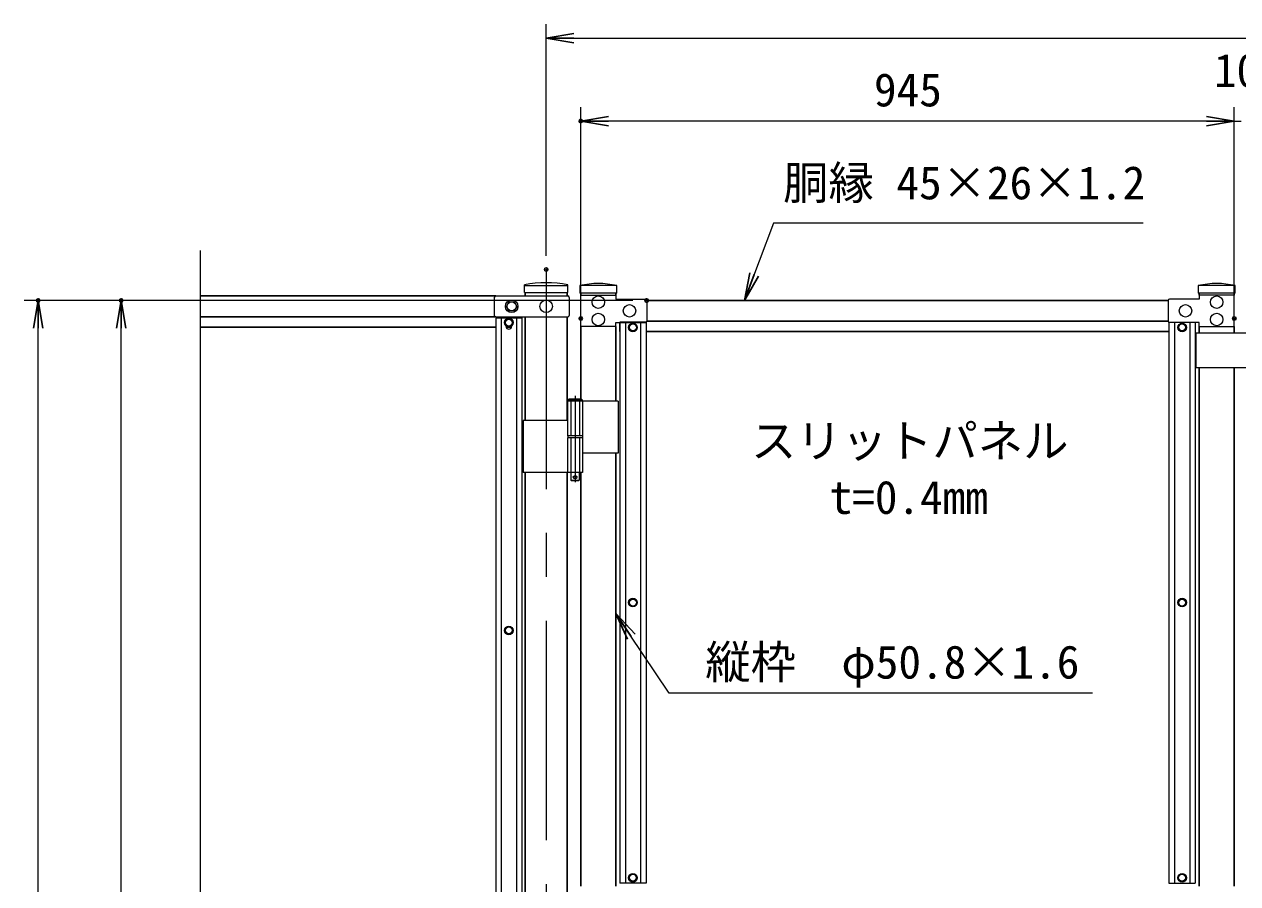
# Model space of a CAD drawing. Units: millimetres, scale not verified. Extents: x -4200 to 4200, y -2970 to 2970.
# Drawn here: x -19 to 1736, y 483 to 1726 of the extents above; entities that cross this region are included whole.
import ezdxf
from ezdxf.enums import TextEntityAlignment as Align

# ---------------------------------------------------------------- set-up
doc = ezdxf.new("R2010")
doc.units = ezdxf.units.MM
doc.header["$LTSCALE"] = 10
doc.header["$PDMODE"] = 32
doc.header["$PDSIZE"] = 5
doc.linetypes.add('DASHED', pattern=[7.5, 6, -1.5])
doc.linetypes.add('USER1', pattern=[50.8, 31.75, -6.35, 6.35, -6.35])
for name, color, linetype, lineweight in [('0-0_D-STR1', 1, 'Continuous', 25), ('0-1_D-STR3', 3, 'Continuous', 13), ('0-2_D-BMK', 2, 'USER1', 13), ('0-3_D-STR-DIM', 7, 'Continuous', 13), ('0-9_D-STR-TXT', 7, 'Continuous', 13)]:
    doc.layers.add(name, color=color, linetype=linetype, lineweight=lineweight)
doc.layers.add('0-4_0', color=7, linetype='Continuous')
doc.layers.add('0-5_Defpoints', color=8, linetype='Continuous')
doc.styles.add('ＭＳ ゴシック', font='')
doc.styles.get('ＭＳ ゴシック').set_extended_font_data('MS Gothic')

# ---------------------------------------------------------------- blocks, each defined once
blk = doc.blocks.new('_Open')
at = {"layer": '0-4_0'}
blk.add_line((-10, 1.667), (0, 0), dxfattribs=at)
blk.add_lwpolyline([(-10, -1.667), (0, 0), (-10, 0)], dxfattribs=at)

msp = doc.modelspace()

# ---------------------------------------------------------------- linework, layer by layer
at = {"layer": '0-0_D-STR1'}
for p, q in [((705.83, 1338.07), (705.83, 1332.86)), ((766.33, 1338.07), (766.33, 1332.86)), ((786.08, 1336.87), (786.08, 1333.87)), ((836.88, 1336.87), (836.88, 1333.87)), ((1680.28, 1336.87), (1680.28, 1333.87)), ((1731.08, 1336.87), (1731.08, 1333.87)), ((663.43, 1332.86), (236.08, 1332.86)), ((881.36, 1326.37), (1635.8, 1326.37)), ((663.43, 1302.86), (236.08, 1302.86)), ((701.08, 1302.86), (701.08, 1300.61)), ((705.83, 1302.86), (705.83, 1153.36)), ((766.33, 1302.86), (766.33, 1153.36)), ((663.08, 1287.86), (236.08, 1287.86)), ((685.95, 1287.86), (678.21, 1287.86)), ((786.08, 1288.87), (786.08, 1183.66)), ((836.88, 1288.87), (836.88, 1180.66)), ((842.58, 1294.37), (842.58, 1281.37)), ((880.58, 1281.37), (1636.58, 1281.37)), ((881.36, 1296.37), (1635.8, 1296.37)), ((1680.28, 1288.87), (1680.28, 1279.05)), ((1731.08, 1288.87), (1731.08, 1279.05)), ((1680.28, 1229.05), (1680.28, 479.36)), ((1731.08, 1229.05), (1731.08, 479.36)), ((836.88, 1105.66), (836.88, 479.36)), ((705.83, 1078.36), (705.83, 395.36)), ((766.33, 1078.36), (766.33, 395.36)), ((786.08, 1077.66), (786.08, 479.36))]:
    msp.add_line(p, q, dxfattribs=at)
at = {"layer": '0-1_D-STR3'}
for p, q in [((704.63, 1338.07), (704.63, 1348.95)), ((704.63, 1338.07), (767.53, 1338.07)), ((705.83, 1347.86), (766.33, 1347.86)), ((767.53, 1338.07), (767.53, 1348.95)), ((838.08, 1347.87), (784.88, 1347.87)), ((784.88, 1347.87), (784.88, 1336.87)), ((838.08, 1336.87), (784.88, 1336.87)), ((838.08, 1336.87), (838.08, 1347.87)), ((1732.28, 1347.87), (1679.08, 1347.87)), ((1679.08, 1347.87), (1679.08, 1336.87)), ((1732.28, 1336.87), (1679.08, 1336.87)), ((1732.28, 1336.87), (1732.28, 1347.87)), ((661.08, 1330.86), (661.08, 1304.86)), ((663.08, 1332.86), (767.41, 1332.86)), ((769.41, 1330.86), (769.41, 1304.86)), ((881.63, 1326.37), (881.63, 1296.37)), ((1635.53, 1326.37), (1635.53, 1296.37)), ((663.08, 1302.86), (767.41, 1302.86)), ((701.08, 1300.61), (663.08, 1300.61)), ((663.08, 1300.61), (663.08, 397.61)), ((671.08, 1300.61), (671.08, 397.61)), ((693.08, 1300.61), (693.08, 397.61)), ((701.08, 1300.61), (701.08, 397.61)), ((678.08, 1288.86), (678.08, 1289.56)), ((686.08, 1289.56), (686.08, 1288.86)), ((880.58, 1295.12), (842.58, 1295.12)), ((842.58, 1295.12), (842.58, 483.61)), ((850.58, 1295.12), (850.58, 483.61)), ((872.58, 1295.12), (872.58, 483.61)), ((880.58, 1295.12), (880.58, 483.61)), ((1636.58, 1295.12), (1674.58, 1295.12)), ((1636.58, 1295.12), (1636.58, 483.61)), ((1644.58, 1295.12), (1644.58, 483.61)), ((1666.58, 1295.12), (1666.58, 483.61)), ((1674.58, 1295.12), (1674.58, 483.61)), ((1795.48, 1279.05), (1675.48, 1279.05)), ((1675.48, 1279.05), (1675.48, 1229.05)), ((1795.48, 1229.05), (1675.48, 1229.05)), ((767.12, 1180.66), (767.12, 1130.66)), ((840.03, 1180.66), (767.12, 1180.66)), ((767.92, 1182.66), (768.92, 1183.66)), ((767.92, 1182.66), (767.92, 1180.66)), ((767.92, 1182.66), (787.92, 1182.66)), ((786.92, 1183.66), (768.92, 1183.66)), ((788.72, 1180.66), (788.72, 1130.66)), ((840.03, 1180.66), (840.03, 1105.66)), ((767.12, 1152.66), (702.78, 1152.66)), ((702.78, 1152.66), (702.78, 1077.66)), ((788.72, 1130.66), (767.12, 1130.66)), ((788.72, 1127.66), (767.12, 1127.66)), ((767.12, 1127.66), (767.12, 1077.66)), ((767.42, 1130.66), (767.42, 1127.66)), ((788.42, 1127.66), (767.42, 1127.66)), ((788.42, 1130.66), (788.42, 1127.66)), ((788.72, 1127.66), (788.72, 1077.66)), ((840.03, 1105.66), (788.83, 1105.66)), ((788.72, 1077.66), (702.78, 1077.66)), ((783.92, 1077.66), (783.92, 1066.66)), ((772.92, 1065.66), (771.92, 1066.66)), ((782.92, 1065.66), (772.92, 1065.66)), ((782.92, 1065.66), (783.92, 1066.66)), ((880.58, 483.61), (842.58, 483.61)), ((1636.58, 483.61), (1674.58, 483.61))]:
    msp.add_line(p, q, dxfattribs=at)
at = {"layer": '0-1_D-STR3', "linetype": 'DASHED'}
for p, q in [((771.62, 1180.66), (771.62, 1130.66)), ((784.22, 1180.66), (784.22, 1130.66)), ((771.62, 1127.66), (771.62, 1077.66)), ((784.22, 1127.66), (784.22, 1077.66))]:
    msp.add_line(p, q, dxfattribs=at)
at = {"layer": '0-1_D-STR3'}
for points in [[(836.88, 1288.87), (786.08, 1288.87), (786.08, 1333.87), (836.88, 1333.87), (836.88, 1328.37), (879.63, 1328.37)], [(1680.28, 1288.87), (1731.08, 1288.87), (1731.08, 1333.87), (1680.28, 1333.87), (1680.28, 1328.37), (1637.53, 1328.37)], [(836.88, 1288.87), (836.88, 1294.37), (879.63, 1294.37)], [(1680.28, 1288.87), (1680.28, 1294.37), (1637.53, 1294.37)], [(786.92, 1183.66), (787.92, 1182.66), (787.92, 1180.66)], [(771.92, 1077.66), (771.92, 1066.66), (783.92, 1066.66)]]:
    msp.add_lwpolyline(points, dxfattribs=at)
for points in [[(678.58, 1317.86), (682.32, 1324.36), (689.84, 1324.36), (693.58, 1317.86), (689.84, 1311.36), (682.32, 1311.36)], [(687.85, 1294.36), (684.97, 1299.36), (679.19, 1299.36), (676.31, 1294.36), (679.19, 1289.36), (684.97, 1289.36)], [(855.81, 1287.37), (858.69, 1292.37), (864.47, 1292.37), (867.35, 1287.37), (864.47, 1282.37), (858.69, 1282.37)], [(1661.35, 1287.37), (1658.47, 1292.37), (1652.69, 1292.37), (1649.81, 1287.37), (1652.69, 1282.37), (1658.47, 1282.37)], [(855.81, 889.36), (858.69, 894.36), (864.47, 894.36), (867.35, 889.36), (864.47, 884.36), (858.69, 884.36)], [(1661.35, 889.36), (1658.47, 894.36), (1652.69, 894.36), (1649.81, 889.36), (1652.69, 884.36), (1658.47, 884.36)], [(687.85, 849.11), (684.97, 854.11), (679.19, 854.11), (676.31, 849.11), (679.19, 844.11), (684.97, 844.11)], [(855.81, 491.36), (858.69, 486.36), (864.47, 486.36), (867.35, 491.36), (864.47, 496.36), (858.69, 496.36)], [(1661.35, 491.36), (1658.47, 486.36), (1652.69, 486.36), (1649.81, 491.36), (1652.69, 496.36), (1658.47, 496.36)]]:
    msp.add_lwpolyline(points, close=True, dxfattribs=at)
for centre, radius in [((686.08, 1317.86), 9), ((686.08, 1317.86), 6.5), ((736.08, 1317.86), 9), ((811.48, 1323.87), 9), ((856.63, 1311.37), 9), ((1660.53, 1311.37), 9), ((1705.68, 1323.87), 9), ((682.08, 1294.36), 6.25), ((682.08, 1294.36), 5), ((811.48, 1298.87), 9), ((1705.68, 1298.87), 9), ((861.58, 1287.37), 6.25), ((861.58, 1287.37), 5), ((1655.58, 1287.37), 6.25), ((1655.58, 1287.37), 5), ((777.92, 1070.66), 2.5), ((861.58, 889.36), 6.25), ((1655.58, 889.36), 6.25), ((861.58, 889.36), 5), ((1655.58, 889.36), 5), ((682.08, 849.11), 6.25), ((682.08, 849.11), 5), ((861.58, 491.36), 6.25), ((861.58, 491.36), 5), ((1655.58, 491.36), 6.25), ((1655.58, 491.36), 5)]:
    msp.add_circle(centre, radius, dxfattribs=at)
for centre, radius, start, end in [((736.08, 1192.07), 160, 78.66399, 101.33601), ((811.48, 1231.44), 119.43, 77.13052, 102.86948), ((1705.68, 1231.44), 119.43, 77.13052, 102.86948), ((663.08, 1330.86), 2, 90, 180), ((767.41, 1330.86), 2, 0, 90), ((879.63, 1326.37), 2, 0, 90), ((1637.53, 1326.37), 2, 90, 180), ((663.08, 1304.86), 2, 180, 270), ((767.41, 1304.86), 2, 270, 0), ((682.08, 1288.86), 4, 180, 0), ((879.63, 1296.37), 2, 270, 0), ((1637.53, 1296.37), 2, 180, 270)]:
    msp.add_arc(centre, radius, start, end, dxfattribs=at)
at = {"layer": '0-2_D-BMK'}
for p, q in [((736.08, 1371.1), (736.08, -984.72)), ((777.92, 1188.58), (777.92, 1063.69)), ((781.55, 1070.66), (774.3, 1070.66))]:
    msp.add_line(p, q, dxfattribs=at)
at = {"layer": '0-3_D-STR-DIM'}
for p, q in [((736.08, 1391.1), (736.08, 1725.86)), ((776.08, 1705.86), (2696.08, 1705.86)), ((786.08, 1320.26), (786.08, 1605.86)), ((1731.08, 1320.26), (1731.08, 1605.86)), ((1731.08, 1320.26), (1731.08, 1605.86)), ((1691.08, 1585.86), (826.08, 1585.86)), ((1691.08, 1585.86), (1651.08, 1585.86)), ((1731.08, 1585.86), (1741.08, 1585.86)), ((236.08, 406.51), (236.08, 1398.86)), ((861.36, 1326.37), (-18.61, 1326.37)), ((861.36, 1326.37), (101.39, 1326.37)), ((1.39, -584.14), (1.39, 1286.37)), ((121.39, -530.63), (121.39, 1286.37))]:
    msp.add_line(p, q, dxfattribs=at)
at = {"layer": '0-5_Defpoints'}
for p in [(786.08, 1585.86), (736.08, 1371.1), (1.39, 1326.37), (121.39, 1326.37), (881.36, 1326.37), (786.08, 1300.26), (1731.08, 1300.26)]:
    msp.add_point(p, dxfattribs=at)
at = {"layer": '0-9_D-STR-TXT'}
for points in [[(1599.27, 1438.08), (1064.59, 1438.08), (1023.45, 1328.24)], [(1526.3, 758.24), (913.71, 758.24), (837.99, 871.78)]]:
    msp.add_lwpolyline(points, dxfattribs=at)

# ---------------------------------------------------------------- block references
at = {"layer": '0-3_D-STR-DIM', "xscale": 4, "yscale": 4}
for p, rotation in [((736.08, 1705.86), 180), ((786.08, 1585.86), 180), ((1.39, 1326.37), 90), ((121.39, 1326.37), 90)]:
    msp.add_blockref('_Open', p, dxfattribs=dict(at, rotation=rotation))
msp.add_blockref('_Open', (1731.08, 1585.86), dxfattribs=at)
msp.add_blockref('_Open', (1731.08, 1585.86), dxfattribs=at)
at = {"layer": '0-9_D-STR-TXT', "xscale": 4, "yscale": 4}
for p, rotation in [((1022.75, 1326.37), 249.46512), ((836.88, 873.44), 123.70042)]:
    msp.add_blockref('_Open', p, dxfattribs=dict(at, rotation=rotation))

# ---------------------------------------------------------------- texts
at = {"layer": '0-3_D-STR-DIM', "style": 'ＭＳ ゴシック'}
for s, p in [('10', (1701.68, 1620.61)), ('945', (1210.11, 1592.61))]:
    msp.add_text(s, height=48.09, dxfattribs=at).set_placement(p, align=Align.BOTTOM_LEFT)
at = {"layer": '0-9_D-STR-TXT', "style": 'ＭＳ ゴシック'}
for s, p in [('胴縁 45×26×1.2', (1078.66, 1458.22)), ('スリットパネル', (1032.23, 1084.91)), ('t=0.4mm', (1145.93, 1003.26)), ('縦枠\u3000φ50.8×1.6', (966.16, 764.99))]:
    msp.add_text(s, height=48.09, dxfattribs=at).set_placement(p, align=Align.BOTTOM_LEFT)

doc.saveas('drawing.dxf')
